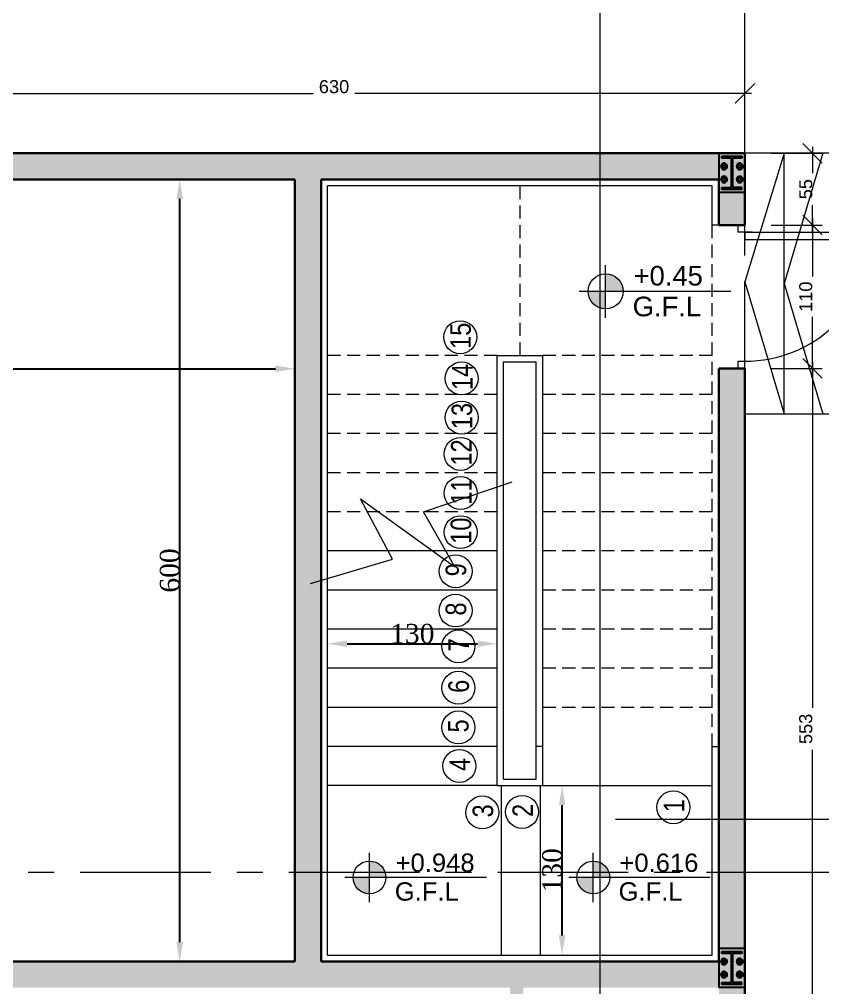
# Model space of a CAD drawing. Header units: millimetres. Extents: x -9083 to 924194, y -232449 to 321637.
# Drawn here: x 42659 to 48817, y 167427 to 174855 of the extents above; entities that cross this region are included whole.
import ezdxf
from ezdxf.enums import TextEntityAlignment as Align

# ---------------------------------------------------------------- set-up
doc = ezdxf.new("R2010")
doc.units = ezdxf.units.MM
doc.header["$LTSCALE"] = 400
doc.header["$MEASUREMENT"] = 0
doc.header["$PDMODE"] = 3
for name, pattern in [('$0$HIDDEN', [0.375, 0.25, -0.125]), ('CENTER', [2, 1.25, -0.25, 0.25, -0.25]), ('CENTERX2', [4, 2.5, -0.5, 0.5, -0.5])]:
    doc.linetypes.add(name, pattern=pattern)
doc.layers.get('0').update_dxf_attribs({"lineweight": 0, "true_color": 0xff1414})
doc.layers.get('Defpoints').update_dxf_attribs({"color": 8, "lineweight": 5})
for name, color, linetype, lineweight in [('0.dim', 3, 'Continuous', 25), ('A-DETL', 8, 'Continuous', 9), ('A_DOOR', 2, 'Continuous', 9), ('AR-dim-in', 134, 'Continuous', 0), ('AR-Level', 120, 'Continuous', 13), ('AXIS DIMENSION', 8, 'Continuous', 5), ('DETAILS DIMENSION', 15, 'Continuous', 5), ('DIM-IN', 6, 'Continuous', 9), ('FIN-TEXT', 3, 'Continuous', 5), ('HANDRAIL', 31, 'Continuous', 5), ('HATCH', 15, 'Continuous', 0), ('ROOMS DIMENSION', 3, 'Continuous', 5), ('STAIR', 1, 'Continuous', 5), ('TAG ELEVATIONS DETAIL', 8, 'Continuous', 9), ('WALL PROPOSED', 255, 'Continuous', 30)]:
    doc.layers.add(name, color=color, linetype=linetype, lineweight=lineweight)
doc.layers.add('AXIES', color=7, linetype='CENTER', lineweight=0, true_color=0x949596)
doc.layers.add('STEEL', color=63, linetype='Continuous')
doc.styles.add('arial', font='arial.ttf', dxfattribs={"width": 0.8, "height": 2.2})
doc.styles.add('asif', font='arial.ttf')
doc.styles.add('ROMAN', font='times.ttf')
doc.styles.add('ROMAND', font='ARIALN.TTF')
doc.styles.add('ROMANT', font='romant.shx')
doc.dimstyles.new('AXIS DIMENSION', dxfattribs={"dimscale": 1.2, "dimtxt": 220, "dimasz": 150, "dimexe": 75, "dimexo": 200, "dimgap": 50, "dimtad": 0, "dimdec": 0, "dimlfac": 0.1, "dimzin": 0, "dimdsep": 46, "dimtxsty": 'ROMANT', "dimblk": 'OBLIQUE', "dimcen": 200, "dimdle": 75, "dimclrd": 17, "dimclre": 94, "dimclrt": 3, "dimadec": 0, "dimazin": 0, "dimtfac": 0.5, "dimtdec": 0, "dimtix": 1, "dimtofl": 0, "dimtmove": 2, "dimatfit": 2, "dimfxl": 100, "dimtvp": 0.5, "dimtolj": 1, "dimtzin": 0, "dimlwd": -1, "dimlwe": -1, "dimarcsym": 0})
doc.dimstyles.new('DETAILS DIMENSION', dxfattribs={"dimtxt": 100, "dimasz": 150, "dimexe": 75, "dimexo": 200, "dimgap": 50, "dimtad": 0, "dimdec": 0, "dimlfac": 0.1, "dimzin": 0, "dimdsep": 46, "dimtxsty": 'asif', "dimblk": 'OBLIQUE', "dimcen": 200, "dimdle": 50, "dimclrd": 181, "dimclre": 146, "dimclrt": 1, "dimadec": 0, "dimazin": 0, "dimtfac": 0.5, "dimtdec": 0, "dimtix": 1, "dimtofl": 0, "dimtmove": 2, "dimatfit": 2, "dimfxl": 100, "dimtvp": 0.5, "dimtolj": 1, "dimtzin": 0, "dimlwd": -1, "dimlwe": -1, "dimarcsym": 0})
doc.dimstyles.new('ROOMS DIM', dxfattribs={"dimtxt": 150, "dimasz": 150, "dimexe": 0.06, "dimexo": 0.06, "dimgap": 0.03, "dimtad": 1, "dimtoh": 1, "dimdec": 0, "dimlfac": 0.1, "dimzin": 13, "dimdsep": 46, "dimtxsty": 'ROMAN', "dimcen": 0.09, "dimdle": 0.06, "dimse1": 1, "dimse2": 1, "dimclrd": 256, "dimclre": 256, "dimclrt": 3, "dimadec": 0, "dimazin": 0, "dimtfac": 1, "dimtdec": 0, "dimtix": 1, "dimtmove": 2, "dimatfit": 3, "dimfxl": 0.06, "dimtolj": 1, "dimtzin": 0, "dimarcsym": 0})

# ---------------------------------------------------------------- blocks, each defined once
blk = doc.blocks.new('_Oblique')
at = {"color": 0, "linetype": 'ByBlock', "lineweight": -2}
blk.add_line((-0.5, -0.5), (0.5, 0.5), dxfattribs=at)
blk = doc.blocks.new('*D167')
at = {"layer": 'AXIS DIMENSION', "color": 94, "ltscale": 20, "transparency": 16777216}
for p, q in [((6119282.5, 811188.9), (6119282.5, 813339.4)), ((6125682.5, 811188.9), (6125682.5, 813339.4))]:
    blk.add_line(p, q, dxfattribs=at)
at = {"layer": 'AXIS DIMENSION', "color": 17, "ltscale": 20, "transparency": 16777216}
for p, q in [((6119192.5, 813249.4), (6122083.1, 813249.4)), ((6125772.5, 813249.4), (6122881.9, 813249.4))]:
    blk.add_line(p, q, dxfattribs=at)
at = {"layer": 'Defpoints', "color": 0, "ltscale": 20, "transparency": 16777216}
for p in [(6125682.5, 813249.4), (6119282.5, 810948.9), (6125682.5, 810948.9)]:
    blk.add_point(p, dxfattribs=at)
at = {"layer": 'AXIS DIMENSION', "color": 17, "ltscale": 20, "transparency": 16777216, "xscale": 179.9999999999999, "yscale": 179.9999999999999, "zscale": 179.9999999999999, "rotation": 180}
blk.add_blockref('_Oblique', (6119282.5, 813249.4), dxfattribs=at)
at = {"layer": 'AXIS DIMENSION', "color": 17, "ltscale": 20, "transparency": 16777216, "xscale": 179.9999999999999, "yscale": 179.9999999999999, "zscale": 179.9999999999999}
blk.add_blockref('_Oblique', (6125682.5, 813249.4), dxfattribs=at)
at = {"layer": 'AXIS DIMENSION', "color": 3, "ltscale": 20, "transparency": 16777216, "insert": (6122482.5, 813381.4), "char_height": 264, "attachment_point": 5, "style": 'ROMANT'}
blk.add_mtext('\\A1;640', dxfattribs=at)
blk = doc.blocks.new('*D432')
at = {"layer": 'Defpoints', "color": 0, "transparency": 16777216}
for p in [(36321.2, 172259.5), (44771.2, 172174.6), (44771.2, 171570.2)]:
    blk.add_point(p, dxfattribs=at)
at = {"layer": 'ROOMS DIMENSION', "lineweight": -2, "transparency": 16777216}
blk.add_line((36471.2, 172174.6), (44621.2, 172174.6), dxfattribs=at)
at = {"layer": 'ROOMS DIMENSION', "transparency": 16777216}
for points in [[(36471.2, 172199.6), (36471.2, 172149.6), (36321.2, 172174.6)], [(44621.2, 172199.6), (44621.2, 172149.6), (44771.2, 172174.6)]]:
    blk.add_solid(points, dxfattribs=at)
at = {"layer": 'ROOMS DIMENSION', "color": 3, "transparency": 16777216, "insert": (40546.2, 172250.9), "char_height": 150, "attachment_point": 5, "style": 'ROMAN'}
blk.add_mtext('\\A1;845', dxfattribs=at)
blk = doc.blocks.new('A$C6AA14BB0')
at = {"linetype": 'Continuous'}
blk.add_circle((0.1263, 0.1263), 0.1263, dxfattribs=at)
at = {"linetype": 'Continuous', "style": 'ROMAND'}
blk.add_attdef('B', text='', height=0.1578, dxfattribs=at).set_placement((0.129, 0.1307), align=Align.MIDDLE_CENTER)
blk = doc.blocks.new('*D445')
at = {"layer": 'Defpoints', "color": 0, "transparency": 16777216}
for p in [(43888.1, 173627), (44136.4, 173627), (44136.4, 167626.6)]:
    blk.add_point(p, dxfattribs=at)
at = {"layer": 'ROOMS DIMENSION', "lineweight": -2, "transparency": 16777216}
blk.add_line((43888.1, 167776.6), (43888.1, 173477), dxfattribs=at)
at = {"layer": 'ROOMS DIMENSION', "transparency": 16777216}
for points in [[(43863.1, 173477), (43913.1, 173477), (43888.1, 173627)], [(43863.1, 167776.6), (43913.1, 167776.6), (43888.1, 167626.6)]]:
    blk.add_solid(points, dxfattribs=at)
at = {"layer": 'ROOMS DIMENSION', "color": 3, "transparency": 16777216, "insert": (43811.8, 170626.8), "char_height": 150, "attachment_point": 5, "rotation": 90, "style": 'ROMAN'}
blk.add_mtext('\\A1;600', dxfattribs=at)
blk = doc.blocks.new('*D488')
at = {"layer": 'Defpoints', "color": 0, "transparency": 16777216}
for p in [(48221.2, 174286.6), (41921.2, 173827), (48221.2, 173827)]:
    blk.add_point(p, dxfattribs=at)
at = {"layer": 'DETAILS DIMENSION', "color": 146, "transparency": 16777216}
for p, q in [((41921.2, 174027), (41921.2, 174361.6)), ((48221.2, 174027), (48221.2, 174361.6))]:
    blk.add_line(p, q, dxfattribs=at)
at = {"layer": 'DETAILS DIMENSION', "color": 181, "transparency": 16777216}
for p, q in [((41871.2, 174286.6), (44910.6, 174286.6)), ((48271.2, 174286.6), (45231.8, 174286.6))]:
    blk.add_line(p, q, dxfattribs=at)
at = {"layer": 'DETAILS DIMENSION', "color": 181, "transparency": 16777216, "xscale": 150, "yscale": 150, "zscale": 150, "rotation": 180}
blk.add_blockref('_Oblique', (41921.2, 174286.6), dxfattribs=at)
at = {"layer": 'DETAILS DIMENSION', "color": 181, "transparency": 16777216, "xscale": 150, "yscale": 150, "zscale": 150}
blk.add_blockref('_Oblique', (48221.2, 174286.6), dxfattribs=at)
at = {"layer": 'DETAILS DIMENSION', "color": 1, "transparency": 16777216, "insert": (45071.2, 174337.7), "char_height": 100, "attachment_point": 5, "style": 'asif'}
blk.add_mtext('\\A1;630', dxfattribs=at)
blk = doc.blocks.new('*D411')
at = {"layer": 'Defpoints', "color": 0, "transparency": 16777216}
for p in [(48221.2, 172177), (48739, 172177), (48221.2, 166646.6)]:
    blk.add_point(p, dxfattribs=at)
at = {"layer": 'DETAILS DIMENSION', "color": 181, "transparency": 16777216}
for p, q in [((48739, 172227), (48739, 169572.3)), ((48739, 166596.6), (48739, 169251.3))]:
    blk.add_line(p, q, dxfattribs=at)
at = {"layer": 'DETAILS DIMENSION', "color": 146, "transparency": 16777216}
for p, q in [((48421.2, 172177), (48814, 172177)), ((48421.2, 166646.6), (48814, 166646.6))]:
    blk.add_line(p, q, dxfattribs=at)
at = {"layer": 'DETAILS DIMENSION', "color": 181, "transparency": 16777216, "xscale": 150, "yscale": 150, "zscale": 150}
for p, rotation in [((48739, 172177), 90), ((48739, 166646.6), 270)]:
    blk.add_blockref('_Oblique', p, dxfattribs=dict(at, rotation=rotation))
at = {"layer": 'DETAILS DIMENSION', "color": 1, "transparency": 16777216, "insert": (48687.9, 169411.8), "char_height": 100, "attachment_point": 5, "rotation": 90, "style": 'asif'}
blk.add_mtext('\\A1;553', dxfattribs=at)
blk = doc.blocks.new('*D412')
at = {"layer": 'Defpoints', "color": 0, "transparency": 16777216}
for p in [(48221.2, 173277), (48739, 173277), (48221.2, 172177)]:
    blk.add_point(p, dxfattribs=at)
at = {"layer": 'DETAILS DIMENSION', "color": 181, "transparency": 16777216}
for p, q in [((48739, 173327), (48739, 172882.6)), ((48739, 172127), (48739, 172571.4))]:
    blk.add_line(p, q, dxfattribs=at)
at = {"layer": 'DETAILS DIMENSION', "color": 146, "transparency": 16777216}
for p, q in [((48421.2, 173277), (48814, 173277)), ((48421.2, 172177), (48814, 172177))]:
    blk.add_line(p, q, dxfattribs=at)
at = {"layer": 'DETAILS DIMENSION', "color": 181, "transparency": 16777216, "xscale": 150, "yscale": 150, "zscale": 150}
for p, rotation in [((48739, 173277), 90), ((48739, 172177), 270)]:
    blk.add_blockref('_Oblique', p, dxfattribs=dict(at, rotation=rotation))
at = {"layer": 'DETAILS DIMENSION', "color": 1, "transparency": 16777216, "insert": (48687.9, 172727), "char_height": 100, "attachment_point": 5, "rotation": 90, "style": 'asif'}
blk.add_mtext('\\A1;110', dxfattribs=at)
blk = doc.blocks.new('*D473')
at = {"layer": 'Defpoints', "color": 0, "transparency": 16777216}
for p in [(48221.2, 173827), (48739, 173827), (48221.2, 173277)]:
    blk.add_point(p, dxfattribs=at)
at = {"layer": 'DETAILS DIMENSION', "color": 146, "transparency": 16777216}
for p, q in [((48421.2, 173827), (48814, 173827)), ((48421.2, 173277), (48814, 173277))]:
    blk.add_line(p, q, dxfattribs=at)
at = {"layer": 'DETAILS DIMENSION', "color": 181, "transparency": 16777216}
for p, q in [((48739, 173877), (48739, 173674)), ((48739, 173227), (48739, 173430))]:
    blk.add_line(p, q, dxfattribs=at)
at = {"layer": 'DETAILS DIMENSION', "color": 181, "transparency": 16777216, "xscale": 150, "yscale": 150, "zscale": 150}
for p, rotation in [((48739, 173827), 90), ((48739, 173277), 270)]:
    blk.add_blockref('_Oblique', p, dxfattribs=dict(at, rotation=rotation))
at = {"layer": 'DETAILS DIMENSION', "color": 1, "transparency": 16777216, "insert": (48688.1, 173552), "char_height": 100, "attachment_point": 5, "rotation": 90, "style": 'asif'}
blk.add_mtext('\\A1;55', dxfattribs=at)
blk = doc.blocks.new('RTEWR')
at = {"layer": 'TAG ELEVATIONS DETAIL'}
blk.add_line((-24807.4, 157421.9), (-24807.4, 180951), dxfattribs=at)
blk = doc.blocks.new('*D469')
at = {"layer": 'Defpoints', "color": 0, "transparency": 16777216}
for p in [(46651.2, 168976.6), (46819.7, 168976.6), (46651.2, 167676.6)]:
    blk.add_point(p, dxfattribs=at)
at = {"layer": 'ROOMS DIMENSION', "lineweight": -2, "transparency": 16777216}
blk.add_line((46819.7, 167826.6), (46819.7, 168826.6), dxfattribs=at)
at = {"layer": 'ROOMS DIMENSION', "transparency": 16777216}
for points in [[(46794.7, 168826.6), (46844.7, 168826.6), (46819.7, 168976.6)], [(46794.7, 167826.6), (46844.7, 167826.6), (46819.7, 167676.6)]]:
    blk.add_solid(points, dxfattribs=at)
at = {"layer": 'ROOMS DIMENSION', "color": 3, "transparency": 16777216, "insert": (46743.4, 168326.6), "char_height": 150, "attachment_point": 5, "rotation": 90, "style": 'ROMAN'}
blk.add_mtext('\\A1;130', dxfattribs=at)
blk = doc.blocks.new('*D451')
at = {"layer": 'Defpoints', "color": 0, "transparency": 16777216}
for p in [(45021.2, 170176.6), (46321.2, 170176.6), (46321.2, 170064.8)]:
    blk.add_point(p, dxfattribs=at)
at = {"layer": 'ROOMS DIMENSION', "lineweight": -2, "transparency": 16777216}
blk.add_line((45171.2, 170064.8), (46171.2, 170064.8), dxfattribs=at)
at = {"layer": 'ROOMS DIMENSION', "transparency": 16777216}
for points in [[(45171.2, 170089.8), (45171.2, 170039.8), (45021.2, 170064.8)], [(46171.2, 170089.8), (46171.2, 170039.8), (46321.2, 170064.8)]]:
    blk.add_solid(points, dxfattribs=at)
at = {"layer": 'ROOMS DIMENSION', "color": 3, "transparency": 16777216, "insert": (45671.2, 170141.1), "char_height": 150, "attachment_point": 5, "style": 'ROMAN'}
blk.add_mtext('\\A1;130', dxfattribs=at)
blk = doc.blocks.new('A$C3DB60A0A')
at = {"layer": 'A_DOOR', "color": 1}
for p, q in [((0.045, 0.9), (0, 0.9)), ((0, 0.9), (0, 0.855)), ((0.045, 0.855), (0, 0.855)), ((0.045, 0.855), (0.045, 0.9)), ((0.045, 0.855), (0.045, 0.81)), ((0.045, 0.855), (0.855, 0.855)), ((0.09, 0.855), (0.045, 0.855)), ((0.855, 0.855), (0.855, 0.81)), ((0.045, 0.81), (0.855, 0.81)), ((0, 0.045), (0, 0)), ((0, 0.045), (0.045, 0.045)), ((0.045, 0), (0.045, 0.045)), ((0, 0), (0.045, 0))]:
    blk.add_line(p, q, dxfattribs=at)
blk.add_arc((0.045, 0.855), 0.81, 270, 356.81526, dxfattribs=at)
blk = doc.blocks.new('Level-p')
h = blk.add_hatch(color=251)
h.paths.add_polyline_path([(0, 0.0025), (0, 0), (0.0025, 0, 0.414214)])
h.paths.add_polyline_path([(0, 0), (-0.0025, 0, 0.414214), (0, -0.0025)])
for p, q in [((0, -0.00375), (0, 0.00375)), ((0.01781, 0), (-0.00375, 0))]:
    blk.add_line(p, q)
blk.add_circle((0, 0), 0.0025)
at = {"style": 'arial'}
for p in [(0.00285, 0.0006), (0.00276, -0.00253)]:
    blk.add_attdef('F.F.L+1.20', p, '', height=0.002, dxfattribs=at)
blk = doc.blocks.new('RHBGHKJM')
at = {"layer": 'STEEL', "color": 114, "true_color": 0x139b48}
for p, q in [((848.0577, -1723.8164), (847.8577, -1723.8164)), ((847.8577, -1723.8164), (847.8577, -1724.1164)), ((848.0577, -1723.8164), (848.0577, -1724.1164)), ((847.8817, -1723.8546), (847.8817, -1723.8394)), ((847.8817, -1723.8394), (848.0337, -1723.8394)), ((847.9537, -1723.8546), (847.8817, -1723.8546)), ((847.9537, -1724.0782), (847.9537, -1723.8546)), ((848.0337, -1723.8546), (847.9617, -1723.8546)), ((847.9617, -1723.8546), (847.9617, -1724.0782)), ((848.0337, -1723.8394), (848.0337, -1723.8546)), ((848.0577, -1724.1164), (847.8577, -1724.1164)), ((847.8817, -1724.0934), (847.8817, -1724.0782)), ((847.8817, -1724.0782), (847.9537, -1724.0782)), ((848.0337, -1724.0934), (847.8817, -1724.0934)), ((848.0337, -1724.0782), (847.9617, -1724.0782)), ((848.0337, -1724.0934), (848.0337, -1724.0782)), ((848.0577, -1729.9164), (847.8577, -1729.9164)), ((847.8577, -1729.9164), (847.8577, -1730.2164)), ((848.0577, -1729.9164), (848.0577, -1730.2164)), ((847.8817, -1729.9546), (847.8817, -1729.9394)), ((847.8817, -1729.9394), (848.0337, -1729.9394)), ((847.9537, -1729.9546), (847.8817, -1729.9546)), ((847.9537, -1730.1782), (847.9537, -1729.9546)), ((848.0337, -1729.9546), (847.9617, -1729.9546)), ((847.9617, -1729.9546), (847.9617, -1730.1782)), ((848.0337, -1729.9394), (848.0337, -1729.9546)), ((848.0577, -1730.2164), (847.8577, -1730.2164)), ((847.8817, -1730.1934), (847.8817, -1730.1782)), ((847.8817, -1730.1782), (847.9537, -1730.1782)), ((848.0337, -1730.1934), (847.8817, -1730.1934)), ((848.0337, -1730.1782), (847.9617, -1730.1782)), ((848.0337, -1730.1934), (848.0337, -1730.1782))]:
    blk.add_line(p, q, dxfattribs=at)
at = {"layer": 'STEEL', "color": 8, "ltscale": 500}
for centre, radius, start, end in [((847.8977, -1723.9164), 0.024, 120, 300), ((847.8977, -1723.9164), 0.024, 300, 120), ((847.8977, -1723.9164), 0.012, 60, 240), ((847.8977, -1723.9164), 0.012, 315, 135), ((847.8977, -1723.9164), 0.012, 240, 60), ((848.0177, -1723.9164), 0.024, 120, 300), ((848.0177, -1723.9164), 0.024, 300, 120), ((848.0177, -1723.9164), 0.012, 60, 240), ((848.0177, -1723.9164), 0.012, 315, 135), ((848.0177, -1723.9164), 0.012, 240, 60), ((847.8977, -1723.9164), 0.012, 135, 315), ((848.0177, -1723.9164), 0.012, 135, 315), ((847.8977, -1724.0164), 0.024, 120, 300), ((847.8977, -1724.0164), 0.024, 300, 120), ((847.8977, -1724.0164), 0.012, 60, 240), ((847.8977, -1724.0164), 0.012, 135, 315), ((847.8977, -1724.0164), 0.012, 315, 135), ((847.8977, -1724.0164), 0.012, 240, 60), ((848.0177, -1724.0164), 0.024, 120, 300), ((848.0177, -1724.0164), 0.024, 300, 120), ((848.0177, -1724.0164), 0.012, 60, 240), ((848.0177, -1724.0164), 0.012, 135, 315), ((848.0177, -1724.0164), 0.012, 315, 135), ((848.0177, -1724.0164), 0.012, 240, 60), ((847.8977, -1730.0164), 0.024, 120, 300), ((847.8977, -1730.0164), 0.024, 300, 120), ((848.0177, -1730.0164), 0.024, 120, 300), ((848.0177, -1730.0164), 0.024, 300, 120), ((847.8977, -1730.0164), 0.012, 60, 240), ((847.8977, -1730.0164), 0.012, 135, 315), ((847.8977, -1730.0164), 0.012, 315, 135), ((847.8977, -1730.0164), 0.012, 240, 60), ((848.0177, -1730.0164), 0.012, 60, 240), ((848.0177, -1730.0164), 0.012, 135, 315), ((848.0177, -1730.0164), 0.012, 315, 135), ((848.0177, -1730.0164), 0.012, 240, 60), ((847.8977, -1730.1164), 0.024, 120, 300), ((847.8977, -1730.1164), 0.024, 300, 120), ((847.8977, -1730.1164), 0.012, 60, 240), ((847.8977, -1730.1164), 0.012, 135, 315), ((847.8977, -1730.1164), 0.012, 315, 135), ((847.8977, -1730.1164), 0.012, 240, 60), ((848.0177, -1730.1164), 0.024, 120, 300), ((848.0177, -1730.1164), 0.024, 300, 120), ((848.0177, -1730.1164), 0.012, 60, 240), ((848.0177, -1730.1164), 0.012, 135, 315), ((848.0177, -1730.1164), 0.012, 315, 135), ((848.0177, -1730.1164), 0.012, 240, 60)]:
    blk.add_arc(centre, radius, start, end, dxfattribs=at)
blk = doc.blocks.new('hjhg')
at = {"layer": 'AXIES', "linetype": 'CENTERX2'}
for p, q in [((6125682.5, 791366), (6125682.5, 816591.3)), ((6131186.9, 810948.9), (6071269.8, 810948.9)), ((6131186.9, 805430.8), (6071269.8, 805430.8))]:
    blk.add_line(p, q, dxfattribs=at)
at = {"layer": 'AXIS DIMENSION', "ltscale": 20}
dim = blk.add_linear_dim(base=(6125682.5, 813249.4), p1=(6119282.5, 810948.9), p2=(6125682.5, 810948.9), dimstyle='AXIS DIMENSION', dxfattribs=at)
dim.commit()
dim.dimension.update_dxf_attribs({"geometry": '*D167', "text_midpoint": (6122482.5, 813381.4)})

msp = doc.modelspace()

# ---------------------------------------------------------------- hatches: boundary and pattern name
at = {"layer": 'HATCH', "true_color": 0x939598}
h = msp.add_hatch(color=252, dxfattribs=at)
h.dxf.hatch_style = 1
h.paths.add_polyline_path([(3721.20856, 167426.57089), (6221.20856, 167426.57089), (6221.20856, 166062.64729), (6421.20856, 166062.64729), (6421.20856, 167426.57089), (8721.20856, 167426.57089), (8721.20856, 166062.64729), (8921.20856, 166062.64729), (8921.20856, 167626.57089), (6971.20856, 167626.57089), (6971.20856, 173627.00829), (8571.20856, 173627.00829), (8571.20856, 173827.00829), (121.20856, 173827.00829), (121.20856, 173627.00829), (121.20856, 173262.64729), (321.20856, 173262.64729), (321.20856, 173627.00829), (6771.20856, 173627.00829), (6771.20856, 167626.57089), (3721.20856, 167626.57089), (3721.20856, 172162.64729), (121.20856, 172162.64729), (121.20856, 170662.64729), (321.20856, 170662.64729), (321.20856, 171962.64729), (3521.20856, 171962.64729), (3521.20856, 166962.64729), (321.20856, 166962.64729), (321.20856, 168262.64729), (121.20856, 168262.64729), (121.20856, 166426.87536), (321.20856, 166426.87536), (321.20856, 166762.64729), (3521.20856, 166762.64729), (3521.20856, 164562.64729), (4321.20856, 164562.64729), (8521.20856, 164562.64729), (8521.20856, 161313.31524), (8521.20856, 159562.59179), (7721.18009, 159562.59179), (7721.18009, 159362.59179), (8721.20856, 159362.59179), (8721.20856, 164762.64729), (3721.20856, 164762.64729)])
h.paths.add_polyline_path([(6421.20856, 165162.64729), (6221.20856, 165162.64729), (6221.20856, 164962.64729), (3921.20856, 164962.64729), (3921.20856, 167426.57089), (3721.20856, 167426.57089), (3721.20856, 164762.64729), (8721.20856, 164762.64729), (8721.20856, 159362.60548), (8921.20856, 159362.6), (8921.20856, 164962.64729), (8921.20856, 165162.64729), (8721.20856, 165162.64729), (8721.20856, 164962.64729), (6421.20856, 164962.64729)])
h.paths.add_polyline_path([(20421.20856, 167626.57089), (15121.20856, 167626.57089), (15121.20856, 173627.00829), (17817.8981, 173627.00829), (17817.8981, 173827.00829), (13571.20856, 173827.00829), (13571.20856, 173627.00829), (14921.20856, 173627.00829), (14921.20856, 159562.60548), (14621.20856, 159562.60548), (14621.20856, 159362.60548), (15421.20856, 159362.60548), (15421.20856, 159562.60548), (15121.20856, 159562.60548), (15121.20856, 167426.57089), (20221.20856, 167426.57089), (20221.20856, 159562.60548), (19921.20856, 159562.60548), (19921.20856, 159362.60548), (20721.20856, 159362.60548), (20721.20856, 159562.60548), (20421.20856, 159562.60548)])
h.paths.add_polyline_path([(28421.20856, 173827.00829), (22814.51903, 173827.00829), (22814.51903, 173627.00829), (25521.20856, 173627.00829), (25521.20856, 159562.60548), (25221.20856, 159562.60548), (25221.20856, 159362.59179), (26021.20856, 159362.59179), (26021.20856, 159562.60548), (25721.20856, 159562.60548), (25721.20856, 167426.57089), (30821.20856, 167426.57089), (30821.20856, 159562.60548), (30521.20856, 159562.60548), (30521.20856, 159362.59179), (31321.20856, 159362.59179), (31321.20856, 159562.60548), (31021.20856, 159562.60548), (31021.20856, 167626.57089), (25721.20856, 167626.57089), (25721.20856, 173627.00829), (28421.20856, 173627.00829)])
h.paths.add_polyline_path([(36921.20856, 173827.00829), (33421.20856, 173827.00829), (33419.40991, 173627.00829), (36121.20856, 173627.00829), (36121.20856, 159562.60548), (35821.20856, 159562.60548), (35821.20856, 159362.59179), (36621.20856, 159362.59179), (36621.20856, 159562.60548), (36321.20856, 159562.60548), (36321.20856, 173627.00829), (36921.20856, 173627.00829)])
h.paths.add_polyline_path([(48221.20856, 173827.00829), (41921.20856, 173827.00829), (41921.20856, 173627.00829), (44771.20856, 173627.00829), (44771.20856, 167626.57089), (41921.20856, 167626.57089), (41921.20856, 159562.60548), (41721.20856, 159562.60548), (41721.20856, 159362.59179), (42521.20856, 159362.60548), (42521.20856, 159562.60548), (42121.20856, 159562.60548), (42121.20856, 167426.57089), (44921.20856, 167426.57089), (48021.20856, 167426.57089), (48021.20856, 166646.57089), (48221.20856, 166646.57089), (48221.20856, 169136.57089), (48221.20856, 172177.00829), (48021.20856, 172177.00829), (48021.20856, 171548.52339), (48021.20856, 167626.57089), (44971.20856, 167626.57089), (44971.20856, 173627.00829), (48021.20856, 173627.00829), (48021.20856, 173277.00829), (48221.20856, 173277.00829)])
h.paths.add_polyline_path([(48221.20856, 164506.57089), (48021.20856, 164506.57089), (48021.20856, 159562.60548), (47421.20856, 159562.60548), (47421.21313, 159362.58722), (48221.20856, 159362.60548)])
h.paths.add_polyline_path([(48021.20856, 165626.57089), (46521.20856, 165626.57089), (46521.20856, 167426.57089), (46421.20856, 167426.57089), (46421.20856, 165526.57089), (46421.20856, 163626.57089), (48021.20856, 163626.57089), (48021.20856, 163726.57089), (46521.20856, 163726.57089), (46521.20856, 165526.57089), (48021.20856, 165526.57089)], flags=17)
h.paths.add_polyline_path([(48221.20856, 165826.57089), (48021.20856, 165826.57089), (48021.20856, 165326.57089), (48221.20856, 165326.57089)], flags=17)

# ---------------------------------------------------------------- linework, layer by layer
at = {"layer": 'A-DETL', "linetype": 'Continuous'}
msp.add_line((48522.0524, 171828.2252), (48522.0524, 173827.00829), dxfattribs=at)
msp.add_lwpolyline([(48217.49138, 171828.2252), (49117.5, 171828.2252), (49117.5, 173827.00829), (48221.20856, 173827.00829)], dxfattribs=at)
at = {"layer": 'AR-dim-in', "color": 8, "linetype": 'Continuous'}
for points in [[(48522.0524, 173827.00829), (48221.20856, 172841.95361), (48522.0524, 171828.2252)], [(48819.7762, 173827.00829), (48522.0524, 172827.61675), (48819.7762, 171828.2252)]]:
    msp.add_lwpolyline(points, dxfattribs=at)
at = {"layer": 'DIM-IN'}
msp.add_lwpolyline([(44889.69096, 170527.82527), (45519.79789, 170714.39458), (45272.93607, 171175.58938), (45995.96714, 170653.59639), (45758.14848, 171077.52864), (46435.62463, 171305.80941)], dxfattribs=at)
at = {"layer": 'HANDRAIL'}
for p, q in [((47971.20856, 173577.00829), (45021.20856, 173577.00829)), ((45021.20856, 167676.57089), (45021.20856, 173577.00829)), ((47971.20856, 173277.00829), (47971.20856, 173577.00829)), ((48021.20856, 173277.00829), (47971.20856, 173277.00829)), ((46321.20856, 168976.57089), (46321.20856, 172276.57089)), ((46321.20856, 172276.57089), (46671.20856, 172276.57089)), ((46671.20856, 168976.57089), (46671.20856, 172276.57089)), ((46371.20856, 169026.57089), (46371.20856, 172226.57089)), ((46371.20856, 172226.57089), (46621.20856, 172226.57089)), ((46621.20856, 169026.57089), (46621.20856, 172226.57089)), ((46671.20856, 169276.57089), (46621.20856, 169276.57089)), ((47971.20856, 167676.57089), (47971.20856, 169276.57089)), ((47971.20856, 169276.57089), (48021.20856, 169276.57089)), ((46371.20856, 169026.57089), (46621.20856, 169026.57089)), ((46321.20856, 168976.57089), (46671.20856, 168976.57089)), ((45021.20856, 167676.57089), (47971.20856, 167676.57089))]:
    msp.add_line(p, q, dxfattribs=at)
at = {"layer": 'HANDRAIL', "linetype": '$0$HIDDEN'}
msp.add_line((47971.20856, 169276.57089), (47971.20856, 173277.00829), dxfattribs=at)
at = {"layer": 'STAIR', "linetype": '$0$HIDDEN'}
for p, q in [((46496.20856, 173576.57089), (46496.20856, 172276.57089)), ((46321.20856, 172276.57089), (45021.20856, 172276.57089)), ((47971.20856, 172276.57089), (46671.20856, 172276.57089)), ((46321.20856, 171976.57089), (45021.20856, 171976.57089)), ((47971.20856, 171976.57089), (46671.20856, 171976.57089)), ((46321.20856, 171676.57089), (45021.20856, 171676.57089)), ((47971.20856, 171676.57089), (46671.20856, 171676.57089)), ((46321.20856, 171376.57089), (45021.20856, 171376.57089)), ((47971.20856, 171376.57089), (46671.20856, 171376.57089)), ((46321.20856, 171076.57089), (45021.20856, 171076.57089)), ((47971.20856, 171076.57089), (46671.20856, 171076.57089)), ((47971.20856, 170776.57089), (46671.20856, 170776.57089)), ((47971.20856, 170476.57089), (46671.20856, 170476.57089)), ((47971.20856, 170176.57089), (46671.20856, 170176.57089)), ((47971.20856, 169876.57089), (46671.20856, 169876.57089)), ((47971.20856, 169576.57089), (46671.20856, 169576.57089))]:
    msp.add_line(p, q, dxfattribs=at)
at = {"layer": 'STAIR'}
for p, q in [((46321.20856, 170776.57089), (45021.20856, 170776.57089)), ((46321.20856, 170476.57089), (45021.20856, 170476.57089)), ((46321.20856, 170176.57089), (45021.20856, 170176.57089)), ((46321.20856, 169876.57089), (45021.20856, 169876.57089)), ((46321.20856, 169576.57089), (45021.20856, 169576.57089)), ((46321.20856, 169276.57089), (45021.20856, 169276.57089)), ((46321.20856, 168976.57089), (45021.20856, 168976.57089)), ((46351.20856, 168976.57089), (46351.20856, 167676.57089)), ((46651.20856, 168976.57089), (46651.20856, 167676.57089)), ((46671.20856, 168976.57089), (47971.20856, 168976.57089))]:
    msp.add_line(p, q, dxfattribs=at)
at = {"layer": 'TAG ELEVATIONS DETAIL'}
msp.add_line((47227.73912, 168719.65623), (49727.73912, 168719.65623), dxfattribs=at)
at = {"layer": 'WALL PROPOSED'}
for p, q in [((48221.20856, 173827.00829), (41921.20856, 173827.00829)), ((48221.20856, 173277.00829), (48221.20856, 173827.00829)), ((44771.20856, 173627.00829), (41921.20856, 173627.00829)), ((44771.20856, 167626.57089), (44771.20856, 173627.00829)), ((44971.20856, 173627.00829), (48021.20856, 173627.00829)), ((44971.20856, 173627.00829), (44971.20856, 167626.57089)), ((48021.20856, 173627.00829), (48021.20856, 173277.00829)), ((48021.20856, 173627.00829), (48021.20856, 173277.00829)), ((48021.20856, 173277.00829), (48221.20856, 173277.00829)), ((48021.20856, 172177.00829), (48021.20856, 167626.57089)), ((48021.20856, 172177.00829), (48021.20856, 171548.52339)), ((48021.20856, 172177.00829), (48221.20856, 172177.00829)), ((48221.20856, 169136.57089), (48221.20856, 172177.00829)), ((48221.20856, 169136.57089), (48221.20856, 166646.57089)), ((44771.20856, 167626.57089), (36321.20856, 167626.57089)), ((44971.20856, 167626.57089), (48021.20856, 167626.57089))]:
    msp.add_line(p, q, dxfattribs=at)

# ---------------------------------------------------------------- block references
at = {"layer": '0.dim', "xscale": 1000, "yscale": 1000, "zscale": 1000}
msp.add_blockref('RHBGHKJM', (-799836.48257, 1897643.41657), dxfattribs=at)
at = {"layer": 'A_DOOR', "xscale": 1222.222225649525, "yscale": 1222.222225649525, "zscale": 1222.222225649525}
msp.add_blockref('A$C3DB60A0A', (48166.20929, 172177.01024), dxfattribs=at)
at = {"layer": 'AR-Level'}
ref = msp.add_blockref('Level-p', (47153.34717, 172767.42484), dxfattribs=dict(at, xscale=53861.25582827825, yscale=53861.25582827825, zscale=53861.25582827825))
ref.add_attrib('F.F.L+1.20', '+0.45', (47367.4079, 172812.83088), dxfattribs={"layer": '0', "height": 150.310481, "style": 'arial'})
ref.add_attrib('F.F.L+1.20', 'G.F.L', (47360.50882, 172576.91486), dxfattribs={"layer": '0', "height": 150.310481, "style": 'arial'})
ref = msp.add_blockref('Level-p', (45343.09118, 168272.19207), dxfattribs=dict(at, xscale=50340.79212638555, yscale=50340.79212638555, zscale=50340.79212638555))
ref.add_attrib('F.F.L+1.20', '+0.948', (45543.16054, 168314.6303), dxfattribs={"layer": '0', "height": 140.485932, "style": 'arial'})
ref.add_attrib('F.F.L+1.20', 'G.F.L', (45536.71239, 168094.13415), dxfattribs={"layer": '0', "height": 140.485932, "style": 'arial'})
ref = msp.add_blockref('Level-p', (47058.94308, 168272.19207), dxfattribs=dict(at, xscale=50340.79212638555, yscale=50340.79212638555, zscale=50340.79212638555))
ref.add_attrib('F.F.L+1.20', '+0.616', (47259.01243, 168314.6303), dxfattribs={"layer": '0', "height": 140.485932, "style": 'arial'})
ref.add_attrib('F.F.L+1.20', 'G.F.L', (47252.56429, 168094.13415), dxfattribs={"layer": '0', "height": 140.485932, "style": 'arial'})
at = {"layer": 'AXIES'}
msp.add_blockref('hjhg', (-6077461.30579, -637121.91356), dxfattribs=at)
at = {"layer": 'FIN-TEXT'}
ref = msp.add_blockref('A$C6AA14BB0', (45912.07281, 172542.27335), dxfattribs=dict(at, xscale=1000.000000014552, yscale=1000.000000014552, zscale=1000.000000014552, rotation=269.9999999999999))
ref.add_attrib('B', '15', dxfattribs={"layer": '0', "linetype": 'Continuous', "height": 157.817272, "rotation": 90, "style": 'ROMAND'}).set_placement((46040.69929, 172427.39428), align=Align.MIDDLE_CENTER)
ref = msp.add_blockref('A$C6AA14BB0', (45922.91044, 172226.20816), dxfattribs=dict(at, xscale=1000.000000014552, yscale=1000.000000014552, zscale=1000.000000014552, rotation=269.9999999999999))
ref.add_attrib('B', '14', dxfattribs={"layer": '0', "linetype": 'Continuous', "height": 157.817272, "rotation": 90, "style": 'ROMAND'}).set_placement((46054.22821, 172111.3291), align=Align.MIDDLE_CENTER)
ref = msp.add_blockref('A$C6AA14BB0', (45922.91044, 171926.20816), dxfattribs=dict(at, xscale=1000.000000014552, yscale=1000.000000014552, zscale=1000.000000014552, rotation=269.9999999999999))
ref.add_attrib('B', '13', dxfattribs={"layer": '0', "linetype": 'Continuous', "height": 157.817272, "rotation": 90, "style": 'ROMAND'}).set_placement((46051.53692, 171811.3291), align=Align.MIDDLE_CENTER)
ref = msp.add_blockref('A$C6AA14BB0', (45915.34787, 171647.02226), dxfattribs=dict(at, xscale=1000.000000014552, yscale=1000.000000014552, zscale=1000.000000014552, rotation=269.9999999999999))
ref.add_attrib('B', '12', dxfattribs={"layer": '0', "linetype": 'Continuous', "height": 157.817272, "rotation": 90, "style": 'ROMAND'}).set_placement((46046.66564, 171532.1432), align=Align.MIDDLE_CENTER)
ref = msp.add_blockref('A$C6AA14BB0', (45915.34787, 171347.02226), dxfattribs=dict(at, xscale=1000.000000014552, yscale=1000.000000014552, zscale=1000.000000014552, rotation=269.9999999999999))
ref.add_attrib('B', '11', dxfattribs={"layer": '0', "linetype": 'Continuous', "height": 157.817272, "rotation": 90, "style": 'ROMAND'}).set_placement((46046.66564, 171232.1432), align=Align.MIDDLE_CENTER)
ref = msp.add_blockref('A$C6AA14BB0', (45915.34787, 171047.02226), dxfattribs=dict(at, xscale=1000.000000014552, yscale=1000.000000014552, zscale=1000.000000014552, rotation=269.9999999999999))
ref.add_attrib('B', '10', dxfattribs={"layer": '0', "linetype": 'Continuous', "height": 157.817272, "rotation": 90, "style": 'ROMAND'}).set_placement((46043.97435, 170932.1432), align=Align.MIDDLE_CENTER)
ref = msp.add_blockref('A$C6AA14BB0', (45876.61007, 170747.02226), dxfattribs=dict(at, xscale=1000.000000014552, yscale=1000.000000014552, zscale=1000.000000014552, rotation=269.9999999999999))
ref.add_attrib('B', '9', dxfattribs={"layer": '0', "linetype": 'Continuous', "height": 157.81727, "rotation": 90, "style": 'ROMAND'}).set_placement((46005.23655, 170632.1432), align=Align.MIDDLE_CENTER)
ref = msp.add_blockref('A$C6AA14BB0', (45876.61007, 170445.95302), dxfattribs=dict(at, xscale=1000.000000014552, yscale=1000.000000014552, zscale=1000.000000014552, rotation=269.9999999999999))
ref.add_attrib('B', '8', dxfattribs={"layer": '0', "linetype": 'Continuous', "height": 157.81727, "rotation": 90, "style": 'ROMAND'}).set_placement((46005.23655, 170331.07396), align=Align.MIDDLE_CENTER)
ref = msp.add_blockref('A$C6AA14BB0', (45897.88539, 170171.2317), dxfattribs=dict(at, xscale=1000.000000014552, yscale=1000.000000014552, zscale=1000.000000014552, rotation=269.9999999999999))
ref.add_attrib('B', '7', dxfattribs={"layer": '0', "linetype": 'Continuous', "height": 157.81727, "rotation": 90, "style": 'ROMAND'}).set_placement((46026.51187, 170056.35264), align=Align.MIDDLE_CENTER)
ref = msp.add_blockref('A$C6AA14BB0', (45897.88539, 169853.24888), dxfattribs=dict(at, xscale=1000.000000014552, yscale=1000.000000014552, zscale=1000.000000014552, rotation=269.9999999999999))
ref.add_attrib('B', '6', dxfattribs={"layer": '0', "linetype": 'Continuous', "height": 157.81727, "rotation": 90, "style": 'ROMAND'}).set_placement((46026.51187, 169738.36982), align=Align.MIDDLE_CENTER)
ref = msp.add_blockref('A$C6AA14BB0', (45897.88539, 169549.2983), dxfattribs=dict(at, xscale=1000.000000014552, yscale=1000.000000014552, zscale=1000.000000014552, rotation=269.9999999999999))
ref.add_attrib('B', '5', dxfattribs={"layer": '0', "linetype": 'Continuous', "height": 157.81727, "rotation": 90, "style": 'ROMAND'}).set_placement((46023.82058, 169434.41924), align=Align.MIDDLE_CENTER)
ref = msp.add_blockref('A$C6AA14BB0', (45906.33178, 169253.43226), dxfattribs=dict(at, xscale=1000.000000014552, yscale=1000.000000014552, zscale=1000.000000014552, rotation=269.9999999999999))
ref.add_attrib('B', '4', dxfattribs={"layer": '0', "linetype": 'Continuous', "height": 157.81727, "rotation": 90, "style": 'ROMAND'}).set_placement((46034.95827, 169138.5532), align=Align.MIDDLE_CENTER)
ref = msp.add_blockref('A$C6AA14BB0', (47546.29794, 168936.16976), dxfattribs=dict(at, xscale=1000.000000014552, yscale=1000.000000014552, zscale=1000.000000014552, rotation=269.9999999999999))
ref.add_attrib('B', '1', dxfattribs={"layer": '0', "linetype": 'Continuous', "height": 157.81727, "rotation": 90, "style": 'ROMAND'}).set_placement((47677.61571, 168821.2907), align=Align.MIDDLE_CENTER)
ref = msp.add_blockref('A$C6AA14BB0', (46081.64438, 168897.28731), dxfattribs=dict(at, xscale=1000.000000014552, yscale=1000.000000014552, zscale=1000.000000014552, rotation=269.9999999999999))
ref.add_attrib('B', '3', dxfattribs={"layer": '0', "linetype": 'Continuous', "height": 157.81727, "rotation": 90, "style": 'ROMAND'}).set_placement((46212.31624, 168782.40825), align=Align.MIDDLE_CENTER)
ref = msp.add_blockref('A$C6AA14BB0', (46386.53218, 168901.05585), dxfattribs=dict(at, xscale=1000.000000014552, yscale=1000.000000014552, zscale=1000.000000014552, rotation=269.9999999999999))
ref.add_attrib('B', '2', dxfattribs={"layer": '0', "linetype": 'Continuous', "height": 157.81727, "rotation": 90, "style": 'ROMAND'}).set_placement((46517.84995, 168786.17679), align=Align.MIDDLE_CENTER)
at = {"layer": 'TAG ELEVATIONS DETAIL'}
msp.add_blockref('RTEWR', (71919.25797, -2885.15), dxfattribs=at)

# ---------------------------------------------------------------- dimensions: what is measured, and where the dimension line sits
at = {"layer": 'DETAILS DIMENSION'}
dim = msp.add_linear_dim(base=(48221.20856, 174286.56373), p1=(41921.20856, 173827.00829), p2=(48221.20856, 173827.00829), dimstyle='DETAILS DIMENSION', dxfattribs=at)
dim.commit()
dim.dimension.update_dxf_attribs({"geometry": '*D488', "text_midpoint": (45071.20856, 174337.65514)})
for base, p1, p2, picture, middle in [((48738.99472, 173827.00829), (48221.20856, 173277.00829), (48221.20856, 173827.00829), '*D473', (48688.14206, 173552.00829)), ((48738.99472, 173277.00829), (48221.20856, 172177.00829), (48221.20856, 173277.00829), '*D412', (48687.93742, 172727.00829)), ((48738.99472, 172177.00829), (48221.20856, 166646.57089), (48221.20856, 172177.00829), '*D411', (48687.90332, 169411.78959))]:
    dim = msp.add_linear_dim(base=base, p1=p1, p2=p2, angle=90, dimstyle='DETAILS DIMENSION', dxfattribs=at)
    dim.commit()
    dim.dimension.update_dxf_attribs({"geometry": picture, "text_midpoint": middle})
at = {"layer": 'ROOMS DIMENSION'}
for base, p1, p2, picture, middle in [((43888.07999, 173627.00829), (44136.3962, 167626.57089), (44136.3962, 173627.00829), '*D445', (43811.75222, 170626.78959)), ((46819.69221, 168976.57089), (46651.20856, 167676.57089), (46651.20856, 168976.57089), '*D469', (46743.36445, 168326.57089))]:
    dim = msp.add_linear_dim(base=base, p1=p1, p2=p2, angle=90, dimstyle='ROOMS DIM', dxfattribs=at)
    dim.commit()
    dim.dimension.update_dxf_attribs({"geometry": picture, "text_midpoint": middle})
for base, p1, p2, picture, middle in [((44771.20856, 172174.60948), (36321.20856, 172259.5351), (44771.20856, 171570.23882), '*D432', (40546.20856, 172250.93725)), ((46321.20856, 170064.75675), (45021.20856, 170176.57089), (46321.20856, 170176.57089), '*D451', (45671.20856, 170141.08451))]:
    dim = msp.add_linear_dim(base=base, p1=p1, p2=p2, dimstyle='ROOMS DIM', dxfattribs=at)
    dim.commit()
    dim.dimension.update_dxf_attribs({"geometry": picture, "text_midpoint": middle})

doc.saveas('drawing.dxf')
